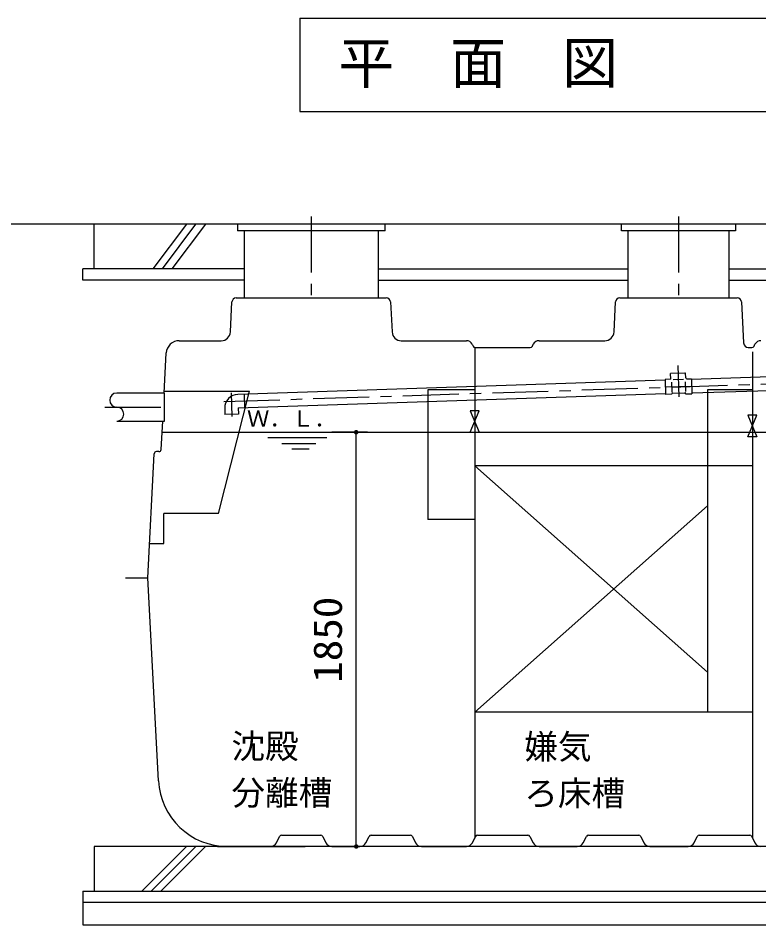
# Model space of a CAD drawing. Units: millimetres, scale not verified. Extents: x -14850 to 14850, y -10500 to 10500.
# Drawn here: x -10657 to -7350, y -6120 to -2070 of the extents above; entities that cross this region are included whole.
import ezdxf
from ezdxf.enums import TextEntityAlignment as Align

# ---------------------------------------------------------------- set-up
doc = ezdxf.new("R2010")
doc.units = ezdxf.units.MM
doc.header["$LTSCALE"] = 50
doc.linetypes.add('CHAIN1', pattern=[8, 5, -1, 1, -1])
doc.linetypes.add('LONG_DASHED1', pattern=[7, 6, -1])
for name, color, linetype, lineweight in [('0-0_製作', 5, 'Continuous', 25), ('0-2_躯体', 3, 'Continuous', 25), ('0-3_機器', 3, 'Continuous', 25), ('0-4_水管', 3, 'Continuous', 25)]:
    doc.layers.add(name, color=color, linetype=linetype, lineweight=lineweight)
doc.styles.add('ＭＳ ゴシック', font='')
doc.styles.get('ＭＳ ゴシック').set_extended_font_data('MS Gothic')

msp = doc.modelspace()

# ---------------------------------------------------------------- linework, layer by layer
at = {"layer": '0-0_製作', "color": 3}
for p, q in [((-7680.13, -3655.77), (-7743.61, -3657.6)), ((-7742.87, -3683.09), (-7743.61, -3657.6)), ((-7685.82, -3684.04), (-7732.81, -3685.4)), ((-7671, -3681.02), (-7650.41, -3680.43)), ((-7650.41, -3680.43), (-7650.31, -3683.75)), ((-7650.31, -3683.93), (-7648.48, -3747.4)), ((-7768.26, -3687.32), (-7766.44, -3750.8)), ((-7739.92, -3695.61), (-7738.64, -3739.99)), ((-7678.13, -3693.83), (-7676.86, -3738.21)), ((-7738.35, -3749.99), (-7766.44, -3750.8)), ((-7738.35, -3749.99), (-7738.4, -3748.19)), ((-7735.39, -3745), (-7679.81, -3743.4)), ((-7676.57, -3748.21), (-7676.62, -3746.41)), ((-7676.57, -3748.21), (-7648.48, -3747.4))]:
    msp.add_line(p, q, dxfattribs=at)
at = {"layer": '0-0_製作', "color": 2}
for p, q in [((-9097.73, -3919.76), (-9256.64, -3919.76)), ((-9147.73, -5769.76), (-9147.73, -3919.76)), ((-9097.73, -5769.76), (-9256.64, -5769.76))]:
    msp.add_line(p, q, dxfattribs=at)
at = {"layer": '0-0_製作', "color": 3}
for points in [[(-7742.87, -3683.09), (-7768.36, -3683.82), (-7768.27, -3687.15)], [(-7676.04, -3676.26), (-7676.63, -3655.67), (-7679.96, -3655.77)]]:
    msp.add_lwpolyline(points, dxfattribs=at)
for centre, radius, start, end in [((-7671.14, -3676.12), 4.9, 181.64922, 271.64922), ((-7735.3, -3748.1), 3.1, 91.6492, 181.64922), ((-7679.72, -3746.5), 3.1, 1.64922, 91.64922)]:
    msp.add_arc(centre, radius, start, end, dxfattribs=at)
at = {"layer": '0-0_製作'}
for points in [[(-9157.71, -3919.13), (-9147.73, -3919.76), (-9157.73, -3919.76)], [(-9157.73, -3919.76), (-9155.02, -3926.6), (-9157.65, -3921.01)], [(-9157.73, -3919.76), (-9154.11, -3927.46), (-9155.02, -3926.6)], [(-9147.73, -3919.76), (-9154.11, -3927.46), (-9157.73, -3919.76)], [(-9157.56, -3917.88), (-9147.73, -3919.76), (-9157.71, -3919.13)], [(-9157.65, -3921.01), (-9155.82, -3925.63), (-9157.42, -3922.24)], [(-9157.65, -3921.01), (-9155.02, -3926.6), (-9155.82, -3925.63)], [(-9157.24, -3916.67), (-9147.73, -3919.76), (-9157.56, -3917.88)], [(-9157.42, -3922.24), (-9156.5, -3924.57), (-9157.03, -3923.44)], [(-9157.42, -3922.24), (-9155.82, -3925.63), (-9156.5, -3924.57)], [(-9156.78, -3915.5), (-9147.73, -3919.76), (-9157.24, -3916.67)], [(-9156.18, -3914.4), (-9147.73, -3919.76), (-9156.78, -3915.5)], [(-9155.44, -3913.38), (-9147.73, -3919.76), (-9156.18, -3914.4)], [(-9154.58, -3912.47), (-9147.73, -3919.76), (-9155.44, -3913.38)], [(-9153.61, -3911.67), (-9147.73, -3919.76), (-9154.58, -3912.47)], [(-9147.73, -3919.76), (-9153.09, -3928.2), (-9154.11, -3927.46)], [(-9152.55, -3910.99), (-9147.73, -3919.76), (-9153.61, -3911.67)], [(-9147.73, -3919.76), (-9151.99, -3928.81), (-9153.09, -3928.2)], [(-9151.41, -3910.46), (-9147.73, -3919.76), (-9152.55, -3910.99)], [(-9147.73, -3919.76), (-9150.82, -3929.27), (-9151.99, -3928.81)], [(-9151.41, -3910.46), (-9147.73, -3909.76), (-9147.73, -3919.76)], [(-9150.22, -3910.07), (-9147.73, -3909.76), (-9151.41, -3910.46)], [(-9147.73, -3919.76), (-9149.61, -3929.58), (-9150.82, -3929.27)], [(-9148.99, -3909.84), (-9147.73, -3909.76), (-9150.22, -3910.07)], [(-9147.73, -3919.76), (-9148.36, -3929.74), (-9149.61, -3929.58)], [(-9147.73, -3919.76), (-9147.73, -3929.76), (-9148.36, -3929.74)], [(-9147.73, -3909.76), (-9137.73, -3919.76), (-9147.73, -3919.76)], [(-9147.1, -3909.78), (-9137.73, -3919.76), (-9147.73, -3909.76)], [(-9147.73, -3919.76), (-9146.48, -3929.68), (-9147.73, -3929.76)], [(-9147.73, -3919.76), (-9145.25, -3929.44), (-9146.48, -3929.68)], [(-9147.73, -3919.76), (-9144.05, -3929.05), (-9145.25, -3929.44)], [(-9147.73, -3919.76), (-9142.91, -3928.52), (-9144.05, -3929.05)], [(-9137.73, -3919.76), (-9142.91, -3928.52), (-9147.73, -3919.76)], [(-9145.86, -3909.93), (-9137.73, -3919.76), (-9147.1, -3909.78)], [(-9144.64, -3910.25), (-9137.73, -3919.76), (-9145.86, -3909.93)], [(-9143.47, -3910.71), (-9137.73, -3919.76), (-9144.64, -3910.25)], [(-9142.37, -3911.31), (-9137.73, -3919.76), (-9143.47, -3910.71)], [(-9137.73, -3919.76), (-9141.85, -3927.85), (-9142.91, -3928.52)], [(-9141.36, -3912.05), (-9137.73, -3919.76), (-9142.37, -3911.31)], [(-9137.73, -3919.76), (-9140.89, -3927.05), (-9141.85, -3927.85)], [(-9140.44, -3912.91), (-9137.73, -3919.76), (-9141.36, -3912.05)], [(-9137.73, -3919.76), (-9140.03, -3926.13), (-9140.89, -3927.05)], [(-9140.44, -3912.91), (-9137.81, -3918.5), (-9137.73, -3919.76)], [(-9139.64, -3913.88), (-9137.81, -3918.5), (-9140.44, -3912.91)], [(-9137.73, -3919.76), (-9139.29, -3925.12), (-9140.03, -3926.13)], [(-9139.64, -3913.88), (-9138.05, -3917.27), (-9137.81, -3918.5)], [(-9138.97, -3914.94), (-9138.05, -3917.27), (-9139.64, -3913.88)], [(-9137.73, -3919.76), (-9138.68, -3924.01), (-9139.29, -3925.12)], [(-9138.97, -3914.94), (-9138.43, -3916.08), (-9138.05, -3917.27)], [(-9137.73, -3919.76), (-9138.22, -3922.85), (-9138.68, -3924.01)], [(-9137.73, -3919.76), (-9137.91, -3921.63), (-9138.22, -3922.85)], [(-9137.73, -3919.76), (-9137.75, -3920.38), (-9137.91, -3921.63)], [(-9157.71, -5769.13), (-9147.73, -5769.76), (-9157.73, -5769.76)], [(-9157.73, -5769.76), (-9153.09, -5778.2), (-9157.65, -5771.01)], [(-9157.73, -5769.76), (-9151.99, -5778.81), (-9153.09, -5778.2)], [(-9147.73, -5769.76), (-9151.99, -5778.81), (-9157.73, -5769.76)], [(-9157.56, -5767.88), (-9147.73, -5769.76), (-9157.71, -5769.13)], [(-9157.65, -5771.01), (-9154.11, -5777.46), (-9157.42, -5772.24)], [(-9157.65, -5771.01), (-9153.09, -5778.2), (-9154.11, -5777.46)], [(-9157.24, -5766.67), (-9147.73, -5769.76), (-9157.56, -5767.88)], [(-9157.42, -5772.24), (-9155.02, -5776.6), (-9157.03, -5773.44)], [(-9157.42, -5772.24), (-9154.11, -5777.46), (-9155.02, -5776.6)], [(-9156.78, -5765.5), (-9147.73, -5769.76), (-9157.24, -5766.67)], [(-9157.03, -5773.44), (-9155.82, -5775.63), (-9156.5, -5774.57)], [(-9157.03, -5773.44), (-9155.02, -5776.6), (-9155.82, -5775.63)], [(-9156.18, -5764.4), (-9147.73, -5769.76), (-9156.78, -5765.5)], [(-9155.44, -5763.38), (-9147.73, -5769.76), (-9156.18, -5764.4)], [(-9154.58, -5762.47), (-9147.73, -5769.76), (-9155.44, -5763.38)], [(-9153.61, -5761.67), (-9147.73, -5769.76), (-9154.58, -5762.47)], [(-9152.55, -5760.99), (-9147.73, -5769.76), (-9153.61, -5761.67)], [(-9152.55, -5760.99), (-9147.73, -5759.76), (-9147.73, -5769.76)], [(-9151.41, -5760.46), (-9147.73, -5759.76), (-9152.55, -5760.99)], [(-9147.73, -5769.76), (-9150.82, -5779.27), (-9151.99, -5778.81)], [(-9150.22, -5760.07), (-9147.73, -5759.76), (-9151.41, -5760.46)], [(-9147.73, -5769.76), (-9149.61, -5779.58), (-9150.82, -5779.27)], [(-9148.99, -5759.84), (-9147.73, -5759.76), (-9150.22, -5760.07)], [(-9147.73, -5769.76), (-9148.36, -5779.74), (-9149.61, -5779.58)], [(-9147.73, -5769.76), (-9147.73, -5779.76), (-9148.36, -5779.74)], [(-9147.73, -5759.76), (-9137.73, -5769.76), (-9147.73, -5769.76)], [(-9147.1, -5759.78), (-9137.73, -5769.76), (-9147.73, -5759.76)], [(-9147.73, -5769.76), (-9146.48, -5779.68), (-9147.73, -5779.76)], [(-9147.73, -5769.76), (-9145.25, -5779.44), (-9146.48, -5779.68)], [(-9147.73, -5769.76), (-9144.05, -5779.05), (-9145.25, -5779.44)], [(-9147.73, -5769.76), (-9142.91, -5778.52), (-9144.05, -5779.05)], [(-9147.73, -5769.76), (-9141.85, -5777.85), (-9142.91, -5778.52)], [(-9137.73, -5769.76), (-9141.85, -5777.85), (-9147.73, -5769.76)], [(-9145.86, -5759.93), (-9137.73, -5769.76), (-9147.1, -5759.78)], [(-9144.64, -5760.25), (-9137.73, -5769.76), (-9145.86, -5759.93)], [(-9143.47, -5760.71), (-9137.73, -5769.76), (-9144.64, -5760.25)], [(-9142.37, -5761.31), (-9137.73, -5769.76), (-9143.47, -5760.71)], [(-9142.37, -5761.31), (-9137.81, -5768.5), (-9137.73, -5769.76)], [(-9141.36, -5762.05), (-9137.81, -5768.5), (-9142.37, -5761.31)], [(-9137.73, -5769.76), (-9140.89, -5777.05), (-9141.85, -5777.85)], [(-9141.36, -5762.05), (-9138.05, -5767.27), (-9137.81, -5768.5)], [(-9140.44, -5762.91), (-9138.05, -5767.27), (-9141.36, -5762.05)], [(-9137.73, -5769.76), (-9140.03, -5776.13), (-9140.89, -5777.05)], [(-9140.44, -5762.91), (-9138.43, -5766.08), (-9138.05, -5767.27)], [(-9139.64, -5763.88), (-9138.43, -5766.08), (-9140.44, -5762.91)], [(-9137.73, -5769.76), (-9139.29, -5775.12), (-9140.03, -5776.13)], [(-9139.64, -5763.88), (-9138.97, -5764.94), (-9138.43, -5766.08)], [(-9137.73, -5769.76), (-9138.68, -5774.01), (-9139.29, -5775.12)], [(-9137.73, -5769.76), (-9138.22, -5772.85), (-9138.68, -5774.01)], [(-9137.73, -5769.76), (-9137.91, -5771.63), (-9138.22, -5772.85)], [(-9137.73, -5769.76), (-9137.75, -5770.38), (-9137.91, -5771.63)]]:
    msp.add_solid(points, dxfattribs=at)
at = {"layer": '0-2_躯体', "linetype": 'CHAIN1'}
for p, q in [((-9348.42, -2956.9), (-9348.42, -3352.99)), ((-7708.42, -2956.9), (-7708.42, -3352.99)), ((-9739.05, -3782.43), (-6577.92, -3680.76)), ((-10269.74, -3807.26), (-9984.19, -3807.26))]:
    msp.add_line(p, q, dxfattribs=at)
at = {"layer": '0-2_躯体'}
for p, q in [((-9683.43, -3319.76), (-9013.41, -3319.76)), ((-7970.43, -3319.76), (-7446.41, -3319.76)), ((-9709.44, -3471.9), (-9702.41, -3337.76)), ((-8994.44, -3337.76), (-8987.41, -3471.9)), ((-7996.44, -3471.9), (-7989.41, -3337.76)), ((-7427.44, -3337.76), (-7417.84, -3520.86)), ((-9937.88, -3510.76), (-9750.38, -3510.76)), ((-8946.47, -3510.76), (-8655.78, -3510.76)), ((-8331.06, -3510.76), (-8037.38, -3510.76)), ((-8629.85, -3526.79), (-8625.9, -3534.68)), ((-8618.42, -3540.5), (-8618.42, -5732.12)), ((-8616.06, -3540.76), (-8370.78, -3540.76)), ((-8360.95, -3534.68), (-8357, -3526.79)), ((-7396.87, -3540.76), (-7380.78, -3540.76)), ((-7378.42, -3560.34), (-7378.42, -5732.12)), ((-7370.95, -3534.68), (-7367, -3526.79)), ((-10005.19, -3744.76), (-9995.8, -3565.72)), ((-7009.11, -3663.16), (-7650.31, -3683.92)), ((-7768.26, -3687.32), (-9676.44, -3750.61)), ((-7648.58, -3743.9), (-7007.38, -3723.13)), ((-10004.71, -3735.76), (-9624.45, -3735.76)), ((-9763, -4282.76), (-9624.45, -3735.76)), ((-9674.71, -3810.59), (-7766.54, -3747.3)), ((-9648.45, -3749.81), (-9646.72, -3809.78)), ((-8827.42, -3729.76), (-8827.42, -4309.76)), ((-8618.42, -3729.76), (-8827.42, -3729.76)), ((-7579.42, -3729.76), (-7579.42, -5169.76)), ((-7378.42, -3729.76), (-7579.42, -3729.76)), ((-9734.69, -3812.31), (-9733.88, -3840.3)), ((-9673.9, -3838.58), (-9733.88, -3840.3)), ((-9674.71, -3810.59), (-9673.9, -3838.58)), ((-8638.42, -3919.76), (-8598.42, -3823.76)), ((-10216.97, -3869.76), (-10003.35, -3869.76)), ((-10018.39, -3996.78), (-10011.74, -3869.76)), ((-10014.36, -3919.76), (-6379.79, -3919.76)), ((-9278.5, -3944.76), (-9541.88, -3944.76)), ((-10028.38, -4006.26), (-10039.4, -4006.26)), ((-9480.36, -3969.76), (-9327.52, -3969.76)), ((-9357.32, -3994.76), (-9435.18, -3994.76)), ((-10078.42, -4569.76), (-10049.39, -4015.73)), ((-7378.42, -4069.76), (-8618.42, -4069.76)), ((-8618.42, -4069.76), (-7579.42, -4991.45)), ((-8618.42, -5169.76), (-7579.42, -4248.06)), ((-9763, -4282.76), (-10007.22, -4282.76)), ((-10007.22, -4416.76), (-10007.22, -4282.76)), ((-8618.42, -4309.76), (-8827.42, -4309.76)), ((-10070.4, -4416.76), (-10007.22, -4416.76)), ((-10178.42, -4569.76), (-10078.42, -4569.76)), ((-10030.93, -5475.98), (-10078.42, -4569.76)), ((-7378.42, -5169.76), (-8618.42, -5169.76)), ((-9503.95, -5753.17), (-9490.01, -5725.28)), ((-9481.06, -5719.76), (-9305.78, -5719.76)), ((-9296.84, -5725.28), (-9282.9, -5753.17)), ((-9103.95, -5753.17), (-9090.01, -5725.28)), ((-9081.06, -5719.76), (-8905.78, -5719.76)), ((-8896.84, -5725.28), (-8882.9, -5753.17)), ((-8628.95, -5753.17), (-8615.01, -5725.28)), ((-8606.06, -5719.76), (-8380.78, -5719.76)), ((-8371.84, -5725.28), (-8357.9, -5753.17)), ((-8133.95, -5753.17), (-8120.01, -5725.28)), ((-8111.06, -5719.76), (-7885.78, -5719.76)), ((-7876.84, -5725.28), (-7862.9, -5753.17)), ((-7638.95, -5753.17), (-7625.01, -5725.28)), ((-7616.06, -5719.76), (-7390.78, -5719.76)), ((-7381.84, -5725.28), (-7367.9, -5753.17)), ((-9766.57, -5769.76), (-9375.78, -5769.76)), ((-9256.06, -5769.76), (-9130.78, -5769.76)), ((-8856.06, -5769.76), (-8655.78, -5769.76)), ((-8331.06, -5769.76), (-8160.78, -5769.76)), ((-7836.06, -5769.76), (-7665.78, -5769.76))]:
    msp.add_line(p, q, dxfattribs=at)
at = {"layer": '0-2_躯体', "linetype": 'LONG_DASHED1'}
for p, q in [((-7711.11, -3622.23), (-7707.12, -3761.03)), ((-7767.4, -3717.31), (-7649.45, -3713.91)), ((-9706.65, -3743.51), (-9703.63, -3848.66))]:
    msp.add_line(p, q, dxfattribs=at)
at = {"layer": '0-2_躯体', "color": 2}
msp.add_line((-9091.08, -5769.76), (-9247.11, -5769.76), dxfattribs=at)
at = {"layer": '0-2_躯体'}
for points in [[(-10003.35, -3869.76), (-10003.35, -3744.76), (-10216.97, -3744.76)], [(-8598.42, -3823.76), (-8638.42, -3823.76), (-8598.42, -3919.76)]]:
    msp.add_lwpolyline(points, dxfattribs=at)
msp.add_lwpolyline([(-7358.42, -3843.76), (-7398.42, -3843.76), (-7358.42, -3939.76), (-7398.42, -3939.76)], close=True, dxfattribs=at)
for centre, radius, start, end in [((-9683.43, -3338.76), 19, 90, 177), ((-9013.41, -3338.76), 19, 3, 90), ((-7970.43, -3338.76), 19, 90, 177), ((-7446.41, -3338.76), 19, 3, 90), ((-9750.38, -3469.76), 41, 270, 357), ((-8946.47, -3469.76), 41, 182.99998, 270), ((-8037.38, -3469.76), 41, 270, 357), ((-9937.88, -3568.76), 58, 90, 177), ((-8655.78, -3539.76), 29, 26.56505, 90), ((-8331.06, -3539.76), 29, 90, 153.43494), ((-7396.87, -3519.76), 21, 182.99998, 270), ((-7341.06, -3539.76), 29, 90, 153.43494), ((-8616.06, -3529.76), 11, 206.56503, 270), ((-8370.78, -3529.76), 11, 270, 333.43494), ((-7380.78, -3529.76), 11, 270, 333.43494), ((-10216.97, -3776.01), 31.25, 90, 270), ((-9674.71, -3810.59), 60, 91.6492, 181.64922), ((-10216.97, -3838.51), 31.25, 270, 90), ((-10039.4, -4016.26), 10, 90, 177), ((-10028.38, -3996.26), 10, 270, 357), ((-9721.35, -5459.76), 310, 182.99998, 270), ((-9481.06, -5729.76), 10, 90, 153.43494), ((-9305.78, -5729.76), 10, 26.56505, 90), ((-9081.06, -5729.76), 10, 90, 153.43494), ((-8905.78, -5729.76), 10, 26.56505, 90), ((-8606.06, -5729.76), 10, 90, 153.43494), ((-8380.78, -5729.76), 10, 26.56505, 90), ((-8111.06, -5729.76), 10, 90, 153.43494), ((-7885.78, -5729.76), 10, 26.56505, 90), ((-7616.06, -5729.76), 10, 90, 153.43494), ((-7390.78, -5729.76), 10, 26.56505, 90), ((-9530.78, -5739.76), 30, 270, 333.43494), ((-9256.06, -5739.76), 30, 206.56503, 270), ((-9130.78, -5739.76), 30, 270, 333.43494), ((-8856.06, -5739.76), 30, 206.56503, 270), ((-8655.78, -5739.76), 30, 270, 333.43494), ((-8331.06, -5739.76), 30, 206.56503, 270), ((-8160.78, -5739.76), 30, 270, 333.43494), ((-7836.06, -5739.76), 30, 206.56503, 270), ((-7665.78, -5739.76), 30, 270, 333.43494), ((-7341.06, -5739.76), 30, 206.56503, 270)]:
    msp.add_arc(centre, radius, start, end, dxfattribs=at)
at = {"layer": '0-3_機器', "color": 2}
for p, q in [((-4683.39, -2989.76), (-11085.04, -2989.76)), ((-10318.42, -3189.76), (-10318.42, -2989.76)), ((-9905.54, -2989.76), (-10055.54, -3189.76)), ((-10013.11, -3189.76), (-9863.11, -2989.76)), ((-9820.68, -2989.76), (-9970.68, -3189.76)), ((-9678.42, -2989.76), (-9678.42, -3019.76)), ((-9018.42, -3019.76), (-9018.42, -2989.76)), ((-7963.42, -3019.76), (-7963.42, -2989.76)), ((-9018.42, -3019.76), (-9678.42, -3019.76)), ((-9648.42, -3019.76), (-9648.42, -3319.76)), ((-9048.42, -3319.76), (-9048.42, -3019.76)), ((-7933.42, -3319.76), (-7933.42, -3019.76)), ((-7483.42, -3019.76), (-7483.42, -3319.76)), ((-9648.42, -3189.76), (-10368.42, -3189.76)), ((-9048.42, -3189.76), (-7933.42, -3189.76)), ((-7483.42, -3189.76), (-6878.42, -3189.76)), ((-9048.42, -3239.76), (-7933.42, -3239.76)), ((-7483.42, -3239.76), (-6878.42, -3239.76)), ((-5018.42, -5769.76), (-10318.42, -5769.76)), ((-10318.42, -5769.76), (-10318.42, -5969.76)), ((-9905.54, -5769.76), (-10105.54, -5969.76)), ((-10063.11, -5969.76), (-9863.11, -5769.76)), ((-9820.68, -5769.76), (-10020.68, -5969.76)), ((-10368.42, -5969.76), (-4968.42, -5969.76)), ((-10368.42, -5969.76), (-10368.42, -6119.76)), ((-4968.42, -6019.76), (-10368.42, -6019.76)), ((-10368.42, -6119.76), (-4968.42, -6119.76))]:
    msp.add_line(p, q, dxfattribs=at)
for points in [[(-7453.42, -2989.76), (-7453.42, -3019.76), (-7963.42, -3019.76)], [(-9648.42, -3239.76), (-10368.42, -3239.76), (-10368.42, -3189.76)]]:
    msp.add_lwpolyline(points, dxfattribs=at)
at = {"layer": '0-4_水管'}
for p, q in [((-9399.92, -2070.25), (-9399.92, -2486.92)), ((-9399.92, -2070.25), (-6066.59, -2070.25)), ((-9399.92, -2486.92), (-6066.59, -2486.92))]:
    msp.add_line(p, q, dxfattribs=at)

# ---------------------------------------------------------------- texts
at = {"layer": '0-0_製作', "color": 4, "style": 'ＭＳ ゴシック', "width": 1.1}
msp.add_text('1850', height=128.4, rotation=90, dxfattribs=at).set_placement((-9172.73, -5038.51), align=Align.BOTTOM_LEFT)
at = {"layer": '0-2_躯体', "color": 4, "style": 'ＭＳ ゴシック'}
for s, height, p in [('Ｗ．Ｌ．', 73.31, (-9635.38, -3917.27)), ('沈殿', 110, (-9704.69, -5409.73)), ('嫌気', 110, (-8397.03, -5411.91)), ('分離槽', 110, (-9704.69, -5617.73)), ('ろ床槽', 110, (-8397.03, -5619.91))]:
    msp.add_text(s, height=height, dxfattribs=at).set_placement(p, align=Align.BOTTOM_LEFT)
at = {"layer": '0-4_水管', "color": 4, "style": 'ＭＳ ゴシック'}
msp.add_text('平\u3000面\u3000図', height=183.3, dxfattribs=at).set_placement((-9227.79, -2417.07), align=Align.BOTTOM_LEFT)

doc.saveas('drawing.dxf')
